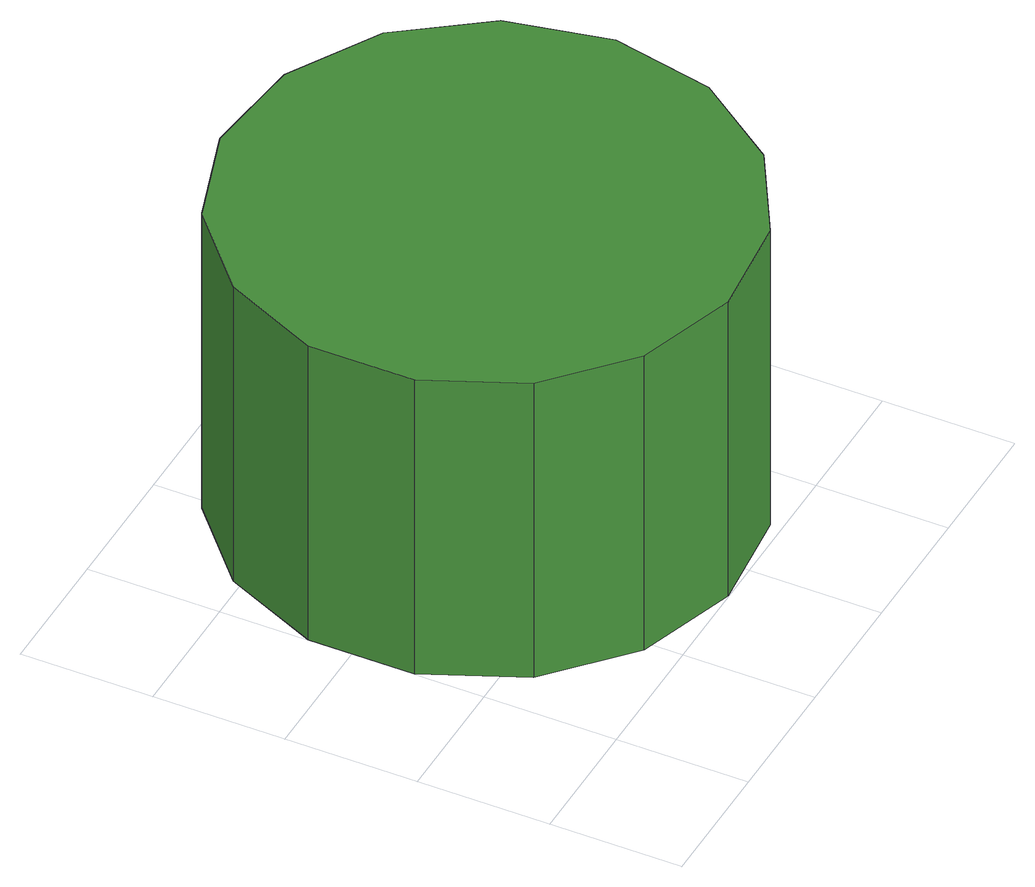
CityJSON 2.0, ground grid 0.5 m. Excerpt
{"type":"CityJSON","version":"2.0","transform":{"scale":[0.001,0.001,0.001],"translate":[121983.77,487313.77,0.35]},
"CityObjects":{
"tree1":{"type":"SolitaryVegetationObject","attributes":{"function":"something"},"geometry":[{"type":"MultiSurface","lod":"1","boundaries":[[[0,1,2,3,4,5,6,7,8,9,10,11,12,13,14]],[[15,16,17,18,19,20,21,22,23,24,25,26,27,28,29]],[[0,29,28,1]],[[1,28,27,2]],[[2,27,26,3]],[[3,26,25,4]],[[4,25,24,5]],[[5,24,23,6]],[[6,23,22,7]],[[7,22,21,8]],[[8,21,20,9]],[[9,20,19,10]],[[10,19,18,11]],[[11,18,17,12]],[[12,17,16,13]],[[13,16,15,14]],[[14,15,29,0]]]}]}
},
"vertices":[
[1915,964,1294],[1832,1357,1294],[1596,1682,1294],[1248,1882,1294],[849,1924,1294],[467,1800,1294],[168,1532,1294],[5,1165,1294],[5,763,1294],[168,396,1294],[467,128,1294],[849,4,1294],[1248,46,1294],[1596,246,1294],[1832,571,1294],[1832,571,4],[1596,246,4],[1248,46,4],[849,4,4],[467,128,4],[168,396,4],[5,763,4],[5,1165,4],[168,1532,4],[467,1800,4],[849,1924,4],[1248,1882,4],[1596,1682,4],[1832,1357,4],[1915,964,4]
]}
